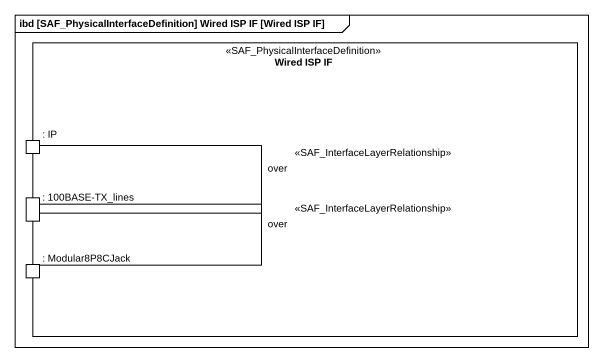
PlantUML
@startuml
mainframe ibd [SAF_PhysicalInterfaceDefinition] Wired ISP IF [Wired ISP IF]
rectangle "Wired ISP IF" as Wired_ISP_IF <<SAF_PhysicalInterfaceDefinition>> {
  port ": IP" as IP
  port ": 100BASE-TX_lines" as p100BASE_TX_lines
  port ": Modular8P8CJack" as Modular8P8CJack
}
p100BASE_TX_lines -up- IP : <<SAF_InterfaceLayerRelationship>>\nover
p100BASE_TX_lines -- Modular8P8CJack : <<SAF_InterfaceLayerRelationship>>\nover
@enduml
